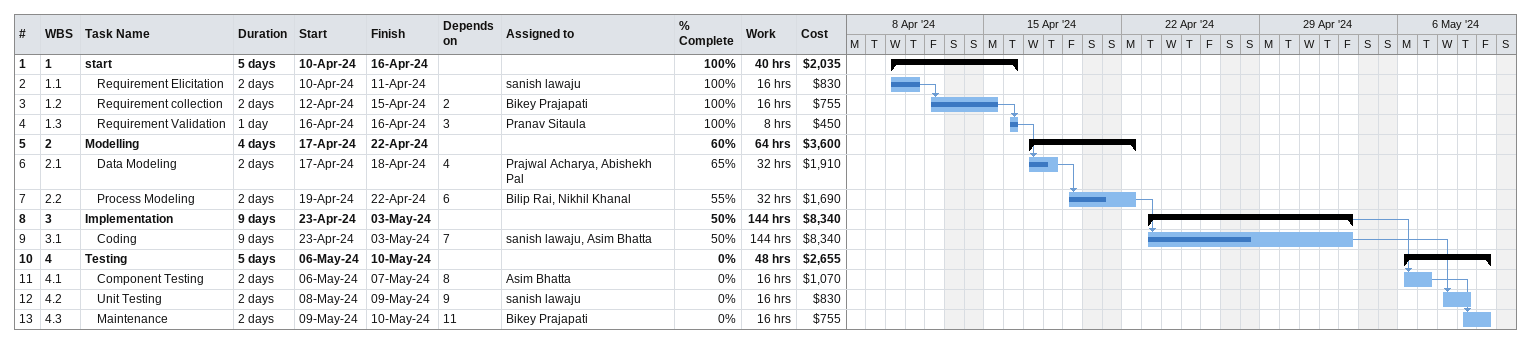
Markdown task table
| ID | WBS | Task | Duration | Start | Finish | Predecessors | Resources | % complete | Work (h) | Cost ($) |
|---|---|---|---|---|---|---|---|---|---|---|
| 1 | 1 | **start** | 5d | 2024-04-10 | 2024-04-16 |  |  | 100 | 40 | 2035 |
| 2 | 1.1 | Requirement Elicitation | 2d | 2024-04-10 | 2024-04-11 |  | sanish lawaju | 100 | 16 | 830 |
| 3 | 1.2 | Requirement collection | 2d | 2024-04-12 | 2024-04-15 | 2 | Bikey Prajapati | 100 | 16 | 755 |
| 4 | 1.3 | Requirement Validation | 1d | 2024-04-16 | 2024-04-16 | 3 | Pranav Sitaula | 100 | 8 | 450 |
| 5 | 2 | **Modelling** | 4d | 2024-04-17 | 2024-04-22 |  |  | 60 | 64 | 3600 |
| 6 | 2.1 | Data Modeling | 2d | 2024-04-17 | 2024-04-18 | 4 | Prajwal Acharya, Abishekh Pal | 65 | 32 | 1910 |
| 7 | 2.2 | Process Modeling | 2d | 2024-04-19 | 2024-04-22 | 6 | Bilip Rai, Nikhil Khanal | 55 | 32 | 1690 |
| 8 | 3 | **Implementation** | 9d | 2024-04-23 | 2024-05-03 |  |  | 50 | 144 | 8340 |
| 9 | 3.1 | Coding | 9d | 2024-04-23 | 2024-05-03 | 7 | sanish lawaju, Asim Bhatta | 50 | 144 | 8340 |
| 10 | 4 | **Testing** | 5d | 2024-05-06 | 2024-05-10 |  |  | 0 | 48 | 2655 |
| 11 | 4.1 | Component Testing | 2d | 2024-05-06 | 2024-05-07 | 8 | Asim Bhatta | 0 | 16 | 1070 |
| 12 | 4.2 | Unit Testing | 2d | 2024-05-08 | 2024-05-09 | 9 | sanish lawaju | 0 | 16 | 830 |
| 13 | 4.3 | Maintenance | 2d | 2024-05-09 | 2024-05-10 | 11 | Bikey Prajapati | 0 | 16 | 755 |
